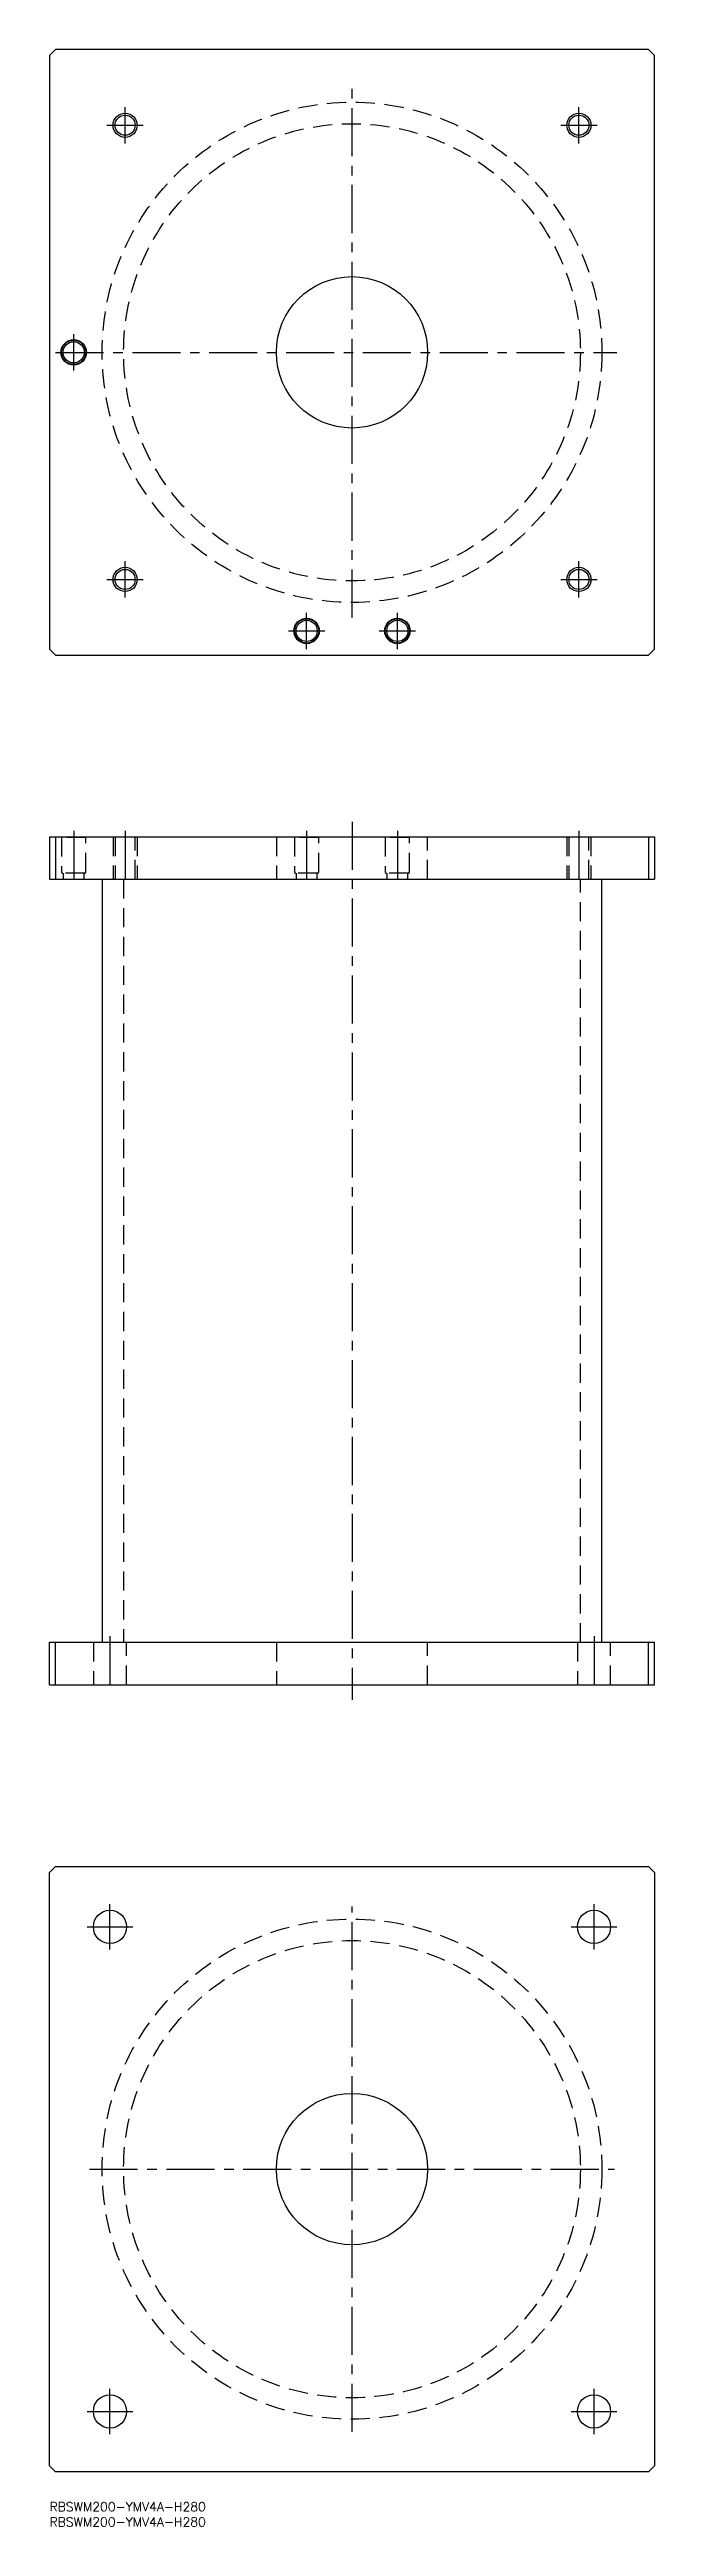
# Model space of a CAD drawing. Extents: x 0 to 200, y -8 to 810.
import ezdxf

# ---------------------------------------------------------------- set-up
doc = ezdxf.new("R2010")
doc.units = 0
doc.header["$LTSCALE"] = 0.5
doc.linetypes.add('CENTER', pattern=[50.8, 31.75, -6.35, 6.35, -6.35])
doc.linetypes.add('DASHED', pattern=[19.05, 12.7, -6.35])
for name, color, linetype in [('MSM_CENTER', 1, 'CENTER'), ('MSM_CONTINUOUS', 7, 'CONTINUOUS'), ('MSM_DASHED', 4, 'DASHED'), ('MSM_NARROW', 5, 'CONTINUOUS'), ('MSM_PART_NUMBER', 7, 'CONTINUOUS')]:
    doc.layers.add(name, color=color, linetype=linetype)
doc.styles.get("Standard").update_dxf_attribs({"font": 'txt.shx', "height": 3, "bigfont": 'bigfont.shx'})

# ---------------------------------------------------------------- blocks, each defined once
blk = doc.blocks.new('*U51')
at = {"layer": 'MSM_PART_NUMBER'}
blk.add_text('RBSWM200-YMV4A-H280', height=3, dxfattribs=at).set_placement((0, -3))
blk = doc.blocks.new('*U52')
at = {"layer": 'MSM_PART_NUMBER'}
blk.add_text('RBSWM200-YMV4A-H280', height=3, dxfattribs=at).set_placement((0, -8))

msp = doc.modelspace()

# ---------------------------------------------------------------- linework, layer by layer
at = {"layer": 'MSM_CENTER'}
for p, q in [((100, 622.4), (100, 797.6)), ((25, 779), (25, 791)), ((175, 779), (175, 791)), ((19, 785), (31, 785)), ((169, 785), (181, 785)), ((8, 704), (8, 716)), ((2, 710), (187.6, 710)), ((25, 629), (25, 641)), ((175, 629), (175, 641)), ((19, 635), (31, 635)), ((169, 635), (181, 635)), ((85, 612), (85, 624)), ((115, 612), (115, 624)), ((79, 618), (91, 618)), ((109, 618), (121, 618)), ((8, 552), (8, 534)), ((25, 552), (25, 534)), ((85, 552), (85, 534)), ((100, 555), (100, 265)), ((115, 552), (115, 534)), ((175, 552), (175, 534)), ((20, 286), (20, 268)), ((180, 286), (180, 268)), ((20, 182.5), (20, 197.5)), ((100, 23.27), (100, 196.73)), ((180, 182.5), (180, 197.5)), ((12.5, 190), (27.5, 190)), ((172.5, 190), (187.5, 190)), ((13.27, 110), (186.73, 110)), ((20, 22.5), (20, 37.5)), ((180, 22.5), (180, 37.5)), ((12.5, 30), (27.5, 30)), ((172.5, 30), (187.5, 30))]:
    msp.add_line(p, q, dxfattribs=at)
at = {"layer": 'MSM_CONTINUOUS'}
for p, q in [((2, 810), (0, 808)), ((198, 810), (2, 810)), ((200, 808), (198, 810)), ((0, 808), (0, 612)), ((200, 612), (200, 808)), ((0, 612), (2, 610)), ((2, 610), (198, 610)), ((198, 610), (200, 612)), ((0, 550), (0, 536)), ((0, 550), (200, 550)), ((2, 550), (2, 536)), ((198, 550), (198, 536)), ((200, 550), (200, 536)), ((0, 536), (200, 536)), ((17.4, 536), (17.4, 284)), ((182.6, 284), (182.6, 536)), ((0, 284), (200, 284)), ((0, 270), (0, 284)), ((2, 270), (2, 284)), ((198, 270), (198, 284)), ((200, 270), (200, 284)), ((0, 270), (200, 270)), ((0, 208), (2, 210)), ((0, 12), (0, 208)), ((2, 210), (198, 210)), ((198, 210), (200, 208)), ((200, 208), (200, 12)), ((2, 10), (0, 12)), ((198, 10), (2, 10)), ((200, 12), (198, 10))]:
    msp.add_line(p, q, dxfattribs=at)
for centre, radius in [((25, 785), 3.3235), ((175, 785), 3.3235), ((100, 710), 25), ((8, 710), 4.2), ((8, 710), 4), ((8, 710), 3.5), ((25, 635), 3.3235), ((175, 635), 3.3235), ((85, 618), 4.2), ((85, 618), 4), ((115, 618), 4.2), ((115, 618), 4), ((85, 618), 3.5), ((115, 618), 3.5), ((20, 190), 5.5), ((180, 190), 5.5), ((100, 110), 25), ((20, 30), 5.5), ((180, 30), 5.5)]:
    msp.add_circle(centre, radius, dxfattribs=at)
at = {"layer": 'MSM_DASHED'}
for p, q in [((3.8, 550), (4, 549.8)), ((4, 549.8), (4, 538.4)), ((12, 549.8), (4, 549.8)), ((12, 549.8), (12.2, 550)), ((12, 538.4), (12, 549.8)), ((21, 550), (21, 536)), ((21.6765, 550), (21.6765, 536)), ((28.3235, 536), (28.3235, 550)), ((29, 550), (29, 536)), ((75, 550), (75, 536)), ((80.8, 550), (81, 549.8)), ((89, 549.8), (81, 549.8)), ((81, 549.8), (81, 538.4)), ((89, 549.8), (89.2, 550)), ((89, 538.4), (89, 549.8)), ((110.8, 550), (111, 549.8)), ((119, 549.8), (111, 549.8)), ((111, 549.8), (111, 538.4)), ((119, 549.8), (119.2, 550)), ((119, 538.4), (119, 549.8)), ((125, 536), (125, 550)), ((171, 550), (171, 536)), ((171.6765, 550), (171.6765, 536)), ((178.3235, 536), (178.3235, 550)), ((179, 550), (179, 536)), ((11.6, 538), (4.4, 538)), ((4.5, 538), (4.5, 536)), ((11.5, 536), (11.5, 538)), ((24.5, 536), (24.5, 284)), ((88.6, 538), (81.4, 538)), ((81.5, 538), (81.5, 536)), ((88.5, 536), (88.5, 538)), ((118.6, 538), (111.4, 538)), ((111.5, 538), (111.5, 536)), ((118.5, 536), (118.5, 538)), ((175.5, 284), (175.5, 536)), ((14.5, 284), (14.5, 270)), ((25.5, 270), (25.5, 284)), ((75, 284), (75, 270)), ((125, 270), (125, 284)), ((174.5, 284), (174.5, 270)), ((185.5, 270), (185.5, 284))]:
    msp.add_line(p, q, dxfattribs=at)
for centre, radius in [((100, 710), 82.6), ((100, 710), 75.5), ((100, 110), 82.6), ((100, 110), 75.5)]:
    msp.add_circle(centre, radius, dxfattribs=at)
for centre, start, end in [((4.4, 538.4), 180, 270), ((11.6, 538.4), 270, 360), ((81.4, 538.4), 180, 270), ((88.6, 538.4), 270, 360), ((111.4, 538.4), 180, 270), ((118.6, 538.4), 270, 360)]:
    msp.add_arc(centre, 0.4, start, end, dxfattribs=at)
at = {"layer": 'MSM_NARROW'}
for centre in [(25, 785), (175, 785), (25, 635), (175, 635)]:
    msp.add_circle(centre, 4, dxfattribs=at)

# ---------------------------------------------------------------- block references
at = {"layer": 'MSM_CONTINUOUS'}
for name in ['*U51', '*U52']:
    msp.add_blockref(name, (0, 0), dxfattribs=at)

doc.saveas('drawing.dxf')
